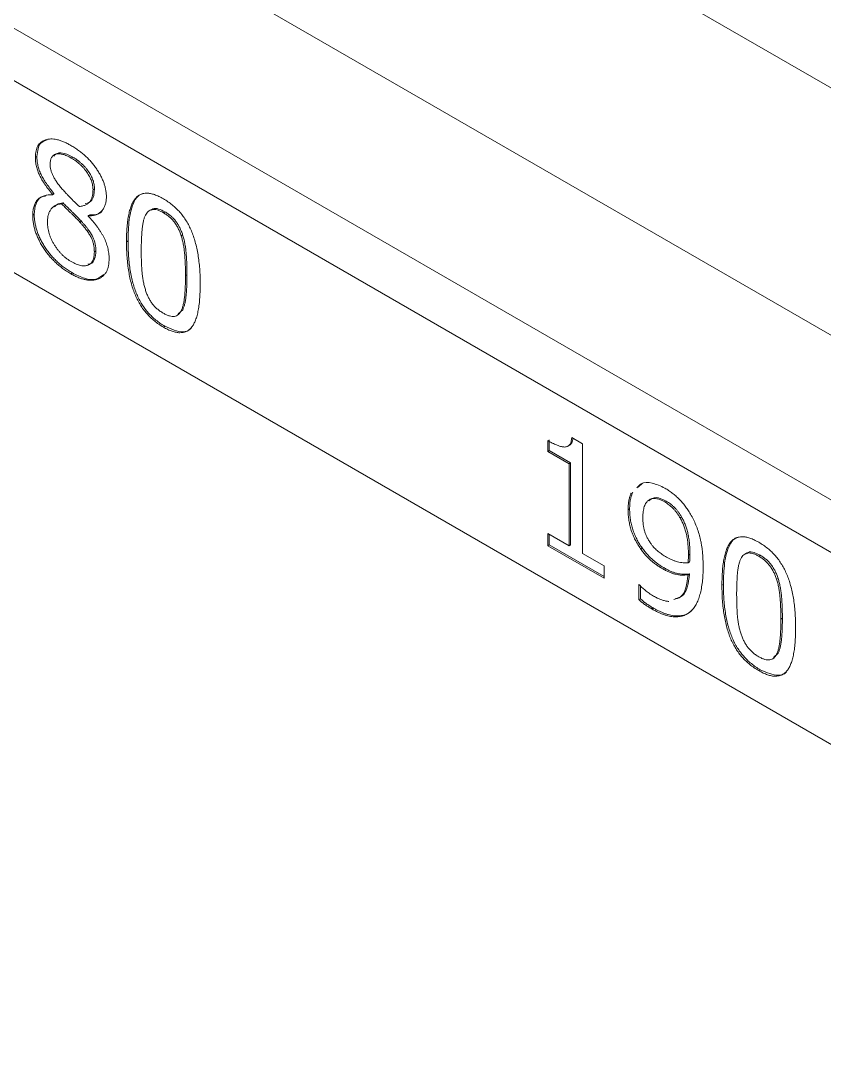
# Model space of a CAD drawing. Header units: millimetres. Extents: x 2 to 278, y 1 to 215.
# Drawn here: x 225.36 to 230.13, y 161.18 to 167.31 of the extents above; entities that cross this region are included whole.
import ezdxf

# ---------------------------------------------------------------- set-up
doc = ezdxf.new("R2010")
doc.units = ezdxf.units.MM

msp = doc.modelspace()

# ---------------------------------------------------------------- linework, layer by layer
at = {"color": 7, "linetype": 'Continuous', "lineweight": 0}
for p, q in [((163.4168, 205.4503), (269.4828, 144.2197)), ((161.4411, 204.1439), (267.5071, 142.9133)), ((161.1717, 203.9884), (267.2377, 142.7578)), ((163.4168, 203.981), (269.4828, 142.7504)), ((161.1717, 202.8477), (267.2377, 141.6171)), ((225.4465, 166.5024), (225.4554, 166.5075)), ((225.6689, 166.5028), (225.6599, 166.4976)), ((225.7976, 166.3145), (225.7886, 166.3093)), ((225.5478, 166.2822), (225.5568, 166.2874)), ((225.5478, 166.2793), (225.5568, 166.2845)), ((225.5478, 166.2793), (225.5478, 166.2822)), ((225.5568, 166.2845), (225.5568, 166.2874)), ((225.6111, 166.2305), (225.6021, 166.2253)), ((226.1354, 166.192), (226.1241, 166.1855)), ((225.4305, 166.1588), (225.4395, 166.164)), ((225.7606, 166.1553), (225.7696, 166.1605)), ((225.7606, 166.1553), (225.7606, 166.1524)), ((226.2154, 166.1781), (226.2064, 166.1729)), ((225.7198, 166.1218), (225.7108, 166.1166)), ((225.9876, 166.0002), (225.9965, 166.0054)), ((226.321, 166.0412), (226.3121, 166.036)), ((225.8056, 165.9456), (225.7966, 165.9405)), ((225.6573, 165.8099), (225.6663, 165.8151)), ((226.3466, 165.8041), (226.3377, 165.7989)), ((226.2945, 165.571), (226.3214, 165.5964)), ((226.3214, 165.5964), (226.3124, 165.5913)), ((226.2867, 165.5617), (226.298, 165.5682)), ((226.2064, 165.493), (226.2154, 165.4982)), ((228.6313, 164.8374), (228.6955, 164.8003)), ((228.4887, 164.7543), (228.4887, 164.8187)), ((228.4976, 164.7595), (228.4976, 164.8238)), ((228.6078, 164.7856), (228.619, 164.7921)), ((228.6955, 164.8003), (228.6955, 164.1479)), ((228.4887, 164.7543), (228.4976, 164.7595)), ((228.616, 164.6808), (228.4887, 164.7543)), ((228.6249, 164.686), (228.4976, 164.7595)), ((228.616, 164.6808), (228.6249, 164.686)), ((228.616, 164.1938), (228.616, 164.6808)), ((228.6249, 164.199), (228.6249, 164.686)), ((229.0266, 164.5427), (229.051, 164.5655)), ((228.9661, 164.4076), (228.9751, 164.4128)), ((229.1923, 164.4596), (229.1833, 164.4544)), ((229.2832, 164.3659), (229.2742, 164.3607)), ((228.4887, 164.2673), (228.616, 164.1938)), ((228.4887, 164.1938), (228.4887, 164.2673)), ((228.4976, 164.199), (228.4976, 164.2621)), ((228.4887, 164.1938), (228.4976, 164.199)), ((228.8229, 164.0009), (228.4887, 164.1938)), ((228.8229, 164.0113), (228.4976, 164.199)), ((228.616, 164.1938), (228.6249, 164.199)), ((229.0404, 164.1762), (229.0494, 164.1814)), ((228.6955, 164.1479), (228.8229, 164.0744)), ((229.3331, 164.1431), (229.3242, 164.1379)), ((229.6709, 164.151), (229.6597, 164.1445)), ((229.7509, 164.1371), (229.7419, 164.1319)), ((228.8229, 164.0744), (228.8229, 164.0009)), ((229.1732, 164.0559), (229.1822, 164.0611)), ((229.3315, 164.0978), (229.3225, 164.0926)), ((229.322, 164.0215), (229.331, 164.0267)), ((229.8566, 164.0001), (229.8476, 163.995)), ((229.0297, 163.9642), (229.0338, 163.9618)), ((229.0297, 163.874), (229.0297, 163.9642)), ((229.0387, 163.8792), (229.0387, 163.9574)), ((229.5231, 163.9592), (229.5321, 163.9644)), ((229.0297, 163.874), (229.0387, 163.8792)), ((229.1053, 163.8194), (229.1143, 163.8246)), ((229.8822, 163.7631), (229.8732, 163.7579)), ((229.83, 163.5299), (229.8569, 163.5554)), ((229.8569, 163.5554), (229.848, 163.5502)), ((229.8223, 163.5207), (229.8335, 163.5272)), ((229.7419, 163.452), (229.7509, 163.4571))]:
    msp.add_line(p, q, dxfattribs=at)
for points, knots in [([(225.4465, 166.5024), (225.4466, 166.509), (225.4469, 166.5221), (225.4499, 166.5398), (225.4544, 166.5558), (225.4612, 166.5695), (225.4695, 166.5816), (225.4798, 166.5915), (225.4919, 166.5997), (225.5059, 166.6055), (225.5211, 166.6096), (225.5377, 166.6111), (225.5551, 166.6106), (225.5736, 166.6075), (225.5931, 166.6023), (225.6136, 166.5947), (225.6351, 166.5849), (225.6498, 166.5768), (225.6573, 166.5726)], [0, 0, 0, 0, 0.0582, 0.11506, 0.170381, 0.225609, 0.281588, 0.338554, 0.397905, 0.459696, 0.523312, 0.586761, 0.651025, 0.716295, 0.783373, 0.853004, 0.924808, 1, 1, 1, 1]), ([(225.4554, 166.5075), (225.4592, 166.5387), (225.4655, 166.5897), (225.5028, 166.6005), (225.5173, 166.6048)], [0, 0, 0, 0, 0.610483, 1, 1, 1, 1]), ([(225.6573, 166.5726), (225.6651, 166.5679), (225.6804, 166.5588), (225.7026, 166.5434), (225.7237, 166.5273), (225.7436, 166.5102), (225.7622, 166.4919), (225.7797, 166.4729), (225.7959, 166.4529), (225.8108, 166.432), (225.8242, 166.4108), (225.836, 166.3894), (225.846, 166.3682), (225.8542, 166.3472), (225.8604, 166.3263), (225.8649, 166.3057), (225.8678, 166.2851), (225.868, 166.2719), (225.8682, 166.2652)], [0, 0, 0, 0, 0.0788135, 0.1541534, 0.225931, 0.2946291, 0.360754, 0.42491, 0.4875877, 0.5494478, 0.6094405, 0.667253, 0.7232324, 0.7778547, 0.8319391, 0.886444, 0.9421026, 1, 1, 1, 1]), ([(225.5478, 166.2822), (225.5397, 166.2921), (225.5242, 166.311), (225.5031, 166.3398), (225.4856, 166.3677), (225.4732, 166.3903), (225.4652, 166.408), (225.4602, 166.4211), (225.456, 166.4344), (225.4525, 166.4478), (225.4498, 166.4613), (225.4478, 166.475), (225.4467, 166.4888), (225.4465, 166.4978), (225.4465, 166.5024)], [0, 0, 0, 0, 0.151817, 0.290179, 0.416479, 0.53214, 0.587606, 0.642835, 0.698644, 0.75481, 0.813659, 0.87361, 0.935584, 1, 1, 1, 1]), ([(225.5568, 166.2874), (225.5487, 166.2973), (225.5332, 166.3162), (225.512, 166.345), (225.4946, 166.3728), (225.4822, 166.3955), (225.4742, 166.4132), (225.4692, 166.4263), (225.465, 166.4395), (225.4614, 166.4529), (225.4588, 166.4665), (225.4568, 166.4802), (225.4557, 166.4939), (225.4555, 166.503), (225.4554, 166.5075)], [0, 0, 0, 0, 0.151817, 0.290179, 0.416479, 0.53214, 0.587606, 0.642835, 0.698644, 0.75481, 0.813659, 0.87361, 0.935584, 1, 1, 1, 1]), ([(225.6599, 166.4976), (225.6554, 166.5001), (225.6466, 166.5051), (225.6337, 166.511), (225.6214, 166.5159), (225.6097, 166.5195), (225.5986, 166.5218), (225.5882, 166.5228), (225.5784, 166.5226), (225.5693, 166.521), (225.5609, 166.5183), (225.5538, 166.5139), (225.5476, 166.5086), (225.5427, 166.5018), (225.5387, 166.4939), (225.5361, 166.4845), (225.5342, 166.474), (225.5341, 166.4662), (225.534, 166.4622)], [0, 0, 0, 0, 0.077126, 0.150321, 0.221252, 0.289536, 0.354854, 0.419218, 0.481546, 0.543933, 0.604357, 0.661875, 0.717771, 0.772963, 0.827112, 0.883075, 0.940519, 1, 1, 1, 1]), ([(225.6689, 166.5028), (225.6526, 166.511), (225.6201, 166.5273), (225.5778, 166.5317), (225.5618, 166.5155), (225.5554, 166.5091)], [0, 0, 0, 0, 0.377999, 0.754702, 1, 1, 1, 1]), ([(225.7886, 166.3093), (225.7885, 166.3136), (225.7882, 166.322), (225.7866, 166.3351), (225.7838, 166.3482), (225.7797, 166.3614), (225.7746, 166.3744), (225.7683, 166.3876), (225.7608, 166.4007), (225.7524, 166.4136), (225.743, 166.4261), (225.733, 166.4382), (225.7223, 166.4497), (225.711, 166.4605), (225.6992, 166.4708), (225.6866, 166.4805), (225.6735, 166.4896), (225.6645, 166.4949), (225.6599, 166.4976)], [0, 0, 0, 0, 0.060314, 0.118479, 0.175439, 0.230608, 0.28612, 0.34278, 0.401329, 0.461609, 0.52329, 0.586367, 0.649803, 0.71472, 0.782433, 0.851844, 0.9247, 1, 1, 1, 1]), ([(225.7976, 166.3145), (225.7975, 166.3188), (225.7972, 166.3272), (225.7956, 166.3403), (225.7927, 166.3534), (225.7887, 166.3665), (225.7835, 166.3796), (225.7773, 166.3928), (225.7698, 166.4058), (225.7613, 166.4188), (225.752, 166.4313), (225.742, 166.4434), (225.7313, 166.4549), (225.72, 166.4657), (225.7081, 166.476), (225.6956, 166.4857), (225.6825, 166.4947), (225.6735, 166.5001), (225.6689, 166.5028)], [0, 0, 0, 0, 0.060314, 0.118479, 0.175439, 0.230608, 0.28612, 0.34278, 0.401329, 0.461609, 0.52329, 0.586367, 0.649803, 0.71472, 0.782433, 0.851844, 0.9247, 1, 1, 1, 1]), ([(225.534, 166.4622), (225.5342, 166.4564), (225.5346, 166.4451), (225.5379, 166.4272), (225.5433, 166.4092), (225.5511, 166.3912), (225.5611, 166.3728), (225.5733, 166.3541), (225.5876, 166.3346), (225.5983, 166.3221), (225.6039, 166.3156)], [0, 0, 0, 0, 0.120059, 0.234729, 0.346094, 0.458927, 0.578147, 0.707005, 0.846568, 1, 1, 1, 1]), ([(225.6039, 166.3156), (225.6068, 166.3123), (225.6132, 166.3052), (225.6237, 166.2937), (225.636, 166.2807), (225.6545, 166.2611), (225.6784, 166.2366), (225.698, 166.2184), (225.7076, 166.2095)], [0, 0, 0, 0, 0.087497, 0.190072, 0.310253, 0.447022, 0.730331, 1, 1, 1, 1]), ([(225.7076, 166.2095), (225.7147, 166.2106), (225.7282, 166.2128), (225.7461, 166.219), (225.7603, 166.2278), (225.7713, 166.2389), (225.779, 166.2529), (225.7848, 166.269), (225.788, 166.288), (225.7884, 166.3021), (225.7886, 166.3093)], [0, 0, 0, 0, 0.1598568, 0.3029525, 0.4308975, 0.5454196, 0.6546885, 0.7653848, 0.8799765, 1, 1, 1, 1]), ([(225.7419, 166.2272), (225.7569, 166.2312), (225.7913, 166.2404), (225.7953, 166.2878), (225.7976, 166.3145)], [0, 0, 0, 0, 0.435804, 1, 1, 1, 1]), ([(225.4305, 166.1588), (225.4307, 166.1637), (225.4309, 166.1735), (225.4322, 166.1874), (225.4347, 166.2003), (225.4381, 166.2123), (225.4423, 166.2235), (225.4478, 166.2335), (225.4539, 166.243), (225.4612, 166.2512), (225.4692, 166.2586), (225.4781, 166.2649), (225.4879, 166.2699), (225.4983, 166.2741), (225.5095, 166.2771), (225.5215, 166.279), (225.5343, 166.2798), (225.5433, 166.2795), (225.5478, 166.2793)], [0, 0, 0, 0, 0.060772, 0.120677, 0.180226, 0.239019, 0.297387, 0.356686, 0.416804, 0.477859, 0.539878, 0.6019, 0.664681, 0.728905, 0.794074, 0.860489, 0.929228, 1, 1, 1, 1]), ([(225.4395, 166.164), (225.4417, 166.1854), (225.4461, 166.2284), (225.4718, 166.2668), (225.4973, 166.2706), (225.506, 166.2719)], [0, 0, 0, 0, 0.397518, 0.7952662, 1, 1, 1, 1]), ([(225.8682, 166.2652), (225.8678, 166.2572), (225.8671, 166.2409), (225.8618, 166.2193), (225.853, 166.2), (225.8432, 166.186), (225.8338, 166.1762), (225.8257, 166.1698), (225.8169, 166.1646), (225.8072, 166.1604), (225.7967, 166.1574), (225.7854, 166.1556), (225.7734, 166.1547), (225.7649, 166.1551), (225.7606, 166.1553)], [0, 0, 0, 0, 0.11045, 0.222375, 0.338617, 0.461904, 0.525667, 0.58926, 0.653979, 0.72021, 0.787413, 0.855942, 0.926997, 1, 1, 1, 1]), ([(225.9876, 166.0002), (225.9877, 166.0159), (225.988, 166.0461), (225.9905, 166.0888), (225.9945, 166.1274), (226.0004, 166.1617), (226.0077, 166.1921), (226.0167, 166.2184), (226.0276, 166.2403), (226.04, 166.2584), (226.0543, 166.2722), (226.0704, 166.2822), (226.0887, 166.2876), (226.1086, 166.2895), (226.1304, 166.2871), (226.1541, 166.2805), (226.1796, 166.2704), (226.1973, 166.2606), (226.2064, 166.2556)], [0, 0, 0, 0, 0.0906251, 0.1753502, 0.2540883, 0.3273932, 0.3957891, 0.4591016, 0.5179057, 0.5731742, 0.625499, 0.6763276, 0.726617, 0.7772063, 0.8289606, 0.8828006, 0.9396259, 1, 1, 1, 1]), ([(225.9965, 166.0054), (225.9975, 166.0483), (225.9996, 166.134), (226.0228, 166.2265), (226.0563, 166.2773), (226.0805, 166.2842), (226.0896, 166.2868)], [0, 0, 0, 0, 0.357653, 0.714378, 0.892887, 1, 1, 1, 1]), ([(226.2064, 166.2556), (226.2155, 166.2501), (226.2334, 166.2393), (226.2591, 166.2199), (226.283, 166.1987), (226.305, 166.1757), (226.3251, 166.1508), (226.3431, 166.1238), (226.3592, 166.0951), (226.3734, 166.0645), (226.3856, 166.032), (226.3964, 165.9974), (226.4052, 165.9609), (226.4127, 165.9222), (226.4183, 165.8816), (226.4224, 165.8389), (226.4247, 165.7941), (226.425, 165.764), (226.4252, 165.7484)], [0, 0, 0, 0, 0.061032, 0.118504, 0.173116, 0.225322, 0.276001, 0.32667, 0.377985, 0.430681, 0.486391, 0.54544, 0.608778, 0.67676, 0.749332, 0.827388, 0.910869, 1, 1, 1, 1]), ([(225.6021, 166.2253), (225.596, 166.2246), (225.5839, 166.2233), (225.5676, 166.2174), (225.5531, 166.2083), (225.5407, 166.196), (225.5306, 166.1806), (225.5233, 166.1621), (225.519, 166.1404), (225.5184, 166.1241), (225.5181, 166.1159)], [0, 0, 0, 0, 0.126185, 0.250397, 0.37291, 0.497338, 0.621699, 0.745069, 0.869969, 1, 1, 1, 1]), ([(225.6111, 166.2305), (225.5974, 166.2289), (225.5773, 166.2266), (225.5641, 166.2122), (225.5599, 166.2076)], [0, 0, 0, 0, 0.682122, 1, 1, 1, 1]), ([(225.7108, 166.1166), (225.7037, 166.1242), (225.6891, 166.1399), (225.6699, 166.1591), (225.6526, 166.1755), (225.6376, 166.1903), (225.6205, 166.207), (225.6085, 166.219), (225.6021, 166.2253)], [0, 0, 0, 0, 0.199283, 0.411992, 0.53087, 0.66844, 0.825372, 1, 1, 1, 1]), ([(225.7198, 166.1218), (225.7127, 166.1294), (225.6981, 166.1451), (225.6788, 166.1643), (225.6616, 166.1807), (225.6466, 166.1955), (225.6295, 166.2122), (225.6174, 166.2242), (225.6111, 166.2305)], [0, 0, 0, 0, 0.199283, 0.411992, 0.53087, 0.66844, 0.825372, 1, 1, 1, 1]), ([(226.2064, 166.1729), (226.2001, 166.1764), (226.1879, 166.183), (226.1706, 166.1894), (226.1549, 166.1925), (226.1408, 166.1922), (226.1283, 166.1885), (226.1174, 166.1812), (226.1075, 166.1712), (226.1025, 166.1622), (226.0999, 166.1576)], [0, 0, 0, 0, 0.1413728, 0.2716333, 0.3941116, 0.5104341, 0.6257923, 0.7433981, 0.8678884, 1, 1, 1, 1]), ([(226.2154, 166.1781), (226.203, 166.1842), (226.1785, 166.1964), (226.1485, 166.2016), (226.1389, 166.191), (226.1364, 166.1882)], [0, 0, 0, 0, 0.42532, 0.849508, 1, 1, 1, 1]), ([(225.6573, 165.8099), (225.6489, 165.815), (225.6324, 165.8249), (225.6084, 165.8417), (225.5857, 165.8594), (225.5643, 165.8786), (225.5442, 165.8987), (225.5254, 165.9201), (225.508, 165.9427), (225.492, 165.9663), (225.4776, 165.9904), (225.4649, 166.0146), (225.4542, 166.0389), (225.4457, 166.0631), (225.4389, 166.0872), (225.434, 166.1113), (225.4311, 166.1353), (225.4307, 166.1509), (225.4305, 166.1588)], [0, 0, 0, 0, 0.076236, 0.149062, 0.218484, 0.285045, 0.349532, 0.412144, 0.474008, 0.535269, 0.595269, 0.653565, 0.7103, 0.766536, 0.822855, 0.879936, 0.938749, 1, 1, 1, 1]), ([(225.6663, 165.8151), (225.6579, 165.8202), (225.6414, 165.8301), (225.6174, 165.8469), (225.5947, 165.8646), (225.5733, 165.8837), (225.5532, 165.9039), (225.5344, 165.9253), (225.517, 165.9479), (225.501, 165.9715), (225.4865, 165.9956), (225.4739, 166.0198), (225.4632, 166.0441), (225.4546, 166.0682), (225.4479, 166.0924), (225.443, 166.1164), (225.4401, 166.1405), (225.4397, 166.1561), (225.4395, 166.164)], [0, 0, 0, 0, 0.076236, 0.149062, 0.218484, 0.285045, 0.349532, 0.412144, 0.474008, 0.535269, 0.595269, 0.653565, 0.7103, 0.766536, 0.822855, 0.879936, 0.938749, 1, 1, 1, 1]), ([(225.7606, 166.1524), (225.7655, 166.1471), (225.775, 166.1367), (225.7888, 166.1209), (225.8016, 166.1051), (225.8135, 166.0893), (225.8247, 166.0737), (225.8347, 166.058), (225.8441, 166.0426), (225.8525, 166.0271), (225.86, 166.0116), (225.8666, 165.9959), (225.8718, 165.9801), (225.8764, 165.9641), (225.8798, 165.948), (225.8823, 165.9317), (225.8838, 165.9152), (225.884, 165.9044), (225.8841, 165.899)], [0, 0, 0, 0, 0.074463, 0.145759, 0.214573, 0.280825, 0.344375, 0.405686, 0.465161, 0.523032, 0.580081, 0.636371, 0.693152, 0.750965, 0.810051, 0.870878, 0.93445, 1, 1, 1, 1]), ([(225.8422, 166.183), (225.8409, 166.1813), (225.8254, 166.1595), (225.7964, 166.16), (225.7696, 166.1605)], [0, 0, 0, 0, 0.078901, 1, 1, 1, 1]), ([(226.0999, 166.1576), (226.0976, 166.1524), (226.0928, 166.1416), (226.0875, 166.1223), (226.0832, 166.0997), (226.08, 166.0739), (226.0779, 166.0455), (226.0763, 166.0152), (226.0753, 165.9831), (226.0752, 165.961), (226.0751, 165.9497)], [0, 0, 0, 0, 0.092932, 0.195517, 0.308519, 0.432509, 0.565434, 0.704477, 0.849094, 1, 1, 1, 1]), ([(226.3121, 166.036), (226.3095, 166.0434), (226.3045, 166.0579), (226.2951, 166.0789), (226.2842, 166.0984), (226.272, 166.1164), (226.2581, 166.1329), (226.2425, 166.1479), (226.225, 166.1616), (226.2128, 166.1691), (226.2064, 166.1729)], [0, 0, 0, 0, 0.130246, 0.252579, 0.370446, 0.485239, 0.600835, 0.723405, 0.855628, 1, 1, 1, 1]), ([(226.321, 166.0412), (226.3185, 166.0486), (226.3135, 166.0631), (226.3041, 166.0841), (226.2932, 166.1035), (226.281, 166.1216), (226.2671, 166.1381), (226.2515, 166.1531), (226.234, 166.1668), (226.2218, 166.1742), (226.2154, 166.1781)], [0, 0, 0, 0, 0.130246, 0.252579, 0.370446, 0.485239, 0.600835, 0.723405, 0.855628, 1, 1, 1, 1]), ([(225.5181, 166.1159), (225.5182, 166.1104), (225.5184, 166.0997), (225.5203, 166.0831), (225.5235, 166.0665), (225.5278, 166.0499), (225.5334, 166.0333), (225.5403, 166.0168), (225.5484, 166.0002), (225.5578, 165.9838), (225.568, 165.9679), (225.579, 165.9527), (225.5907, 165.9384), (225.6031, 165.9253), (225.6161, 165.9129), (225.6298, 165.9018), (225.6442, 165.8914), (225.654, 165.8855), (225.6591, 165.8824)], [0, 0, 0, 0, 0.064523, 0.127276, 0.187717, 0.247608, 0.306551, 0.365788, 0.426462, 0.488325, 0.550814, 0.612438, 0.674263, 0.736156, 0.798951, 0.863628, 0.930302, 1, 1, 1, 1]), ([(225.7966, 165.9405), (225.7964, 165.9477), (225.796, 165.9616), (225.7927, 165.9828), (225.7873, 166.0032), (225.7807, 166.0196), (225.7741, 166.0326), (225.7682, 166.0429), (225.7611, 166.0537), (225.7531, 166.0651), (225.744, 166.0771), (225.734, 166.0899), (225.7227, 166.103), (225.7149, 166.112), (225.7108, 166.1166)], [0, 0, 0, 0, 0.124007, 0.236587, 0.341208, 0.44037, 0.491107, 0.5475, 0.608235, 0.6742, 0.74678, 0.824998, 0.909346, 1, 1, 1, 1]), ([(225.8056, 165.9456), (225.8054, 165.9529), (225.805, 165.9668), (225.8017, 165.988), (225.7963, 166.0084), (225.7897, 166.0248), (225.7831, 166.0378), (225.7771, 166.048), (225.7701, 166.0588), (225.7621, 166.0703), (225.753, 166.0823), (225.7429, 166.0951), (225.7317, 166.1082), (225.7238, 166.1172), (225.7198, 166.1218)], [0, 0, 0, 0, 0.124007, 0.236587, 0.341208, 0.44037, 0.491107, 0.5475, 0.608235, 0.6742, 0.74678, 0.824998, 0.909346, 1, 1, 1, 1]), ([(226.2154, 165.4982), (226.2062, 165.5037), (226.1884, 165.5145), (226.1626, 165.5339), (226.1387, 165.5549), (226.1168, 165.5779), (226.0967, 165.6025), (226.0787, 165.6292), (226.0625, 165.6577), (226.0484, 165.6881), (226.0361, 165.7204), (226.0253, 165.7549), (226.0165, 165.7913), (226.0092, 165.83), (226.0034, 165.8709), (225.9994, 165.914), (225.9971, 165.9591), (225.9967, 165.9896), (225.9965, 166.0054)], [0, 0, 0, 0, 0.060973, 0.118388, 0.172874, 0.22467, 0.275401, 0.32568, 0.376549, 0.428972, 0.484148, 0.542887, 0.606162, 0.674011, 0.747103, 0.82563, 0.909854, 1, 1, 1, 1]), ([(226.3377, 165.7989), (226.3376, 165.811), (226.3374, 165.8343), (226.3364, 165.8684), (226.3349, 165.9005), (226.3325, 165.9306), (226.3295, 165.9589), (226.3249, 165.9858), (226.3195, 166.0113), (226.3145, 166.0279), (226.3121, 166.036)], [0, 0, 0, 0, 0.159651, 0.308566, 0.446193, 0.573969, 0.692158, 0.802057, 0.904099, 1, 1, 1, 1]), ([(226.3466, 165.8041), (226.3466, 165.8162), (226.3464, 165.8395), (226.3454, 165.8736), (226.3439, 165.9056), (226.3415, 165.9357), (226.3385, 165.9641), (226.3339, 165.991), (226.3285, 166.0165), (226.3235, 166.0331), (226.321, 166.0412)], [0, 0, 0, 0, 0.159651, 0.308566, 0.446193, 0.573969, 0.692158, 0.802057, 0.904099, 1, 1, 1, 1]), ([(225.6591, 165.8824), (225.6642, 165.8796), (225.6741, 165.8741), (225.6886, 165.8674), (225.7023, 165.8624), (225.7153, 165.8589), (225.7274, 165.8571), (225.7388, 165.8568), (225.7494, 165.8582), (225.7591, 165.8612), (225.7679, 165.8657), (225.7756, 165.8717), (225.7821, 165.8794), (225.7875, 165.8885), (225.7917, 165.8992), (225.7944, 165.9115), (225.7962, 165.9253), (225.7965, 165.9353), (225.7966, 165.9405)], [0, 0, 0, 0, 0.074529, 0.145155, 0.212864, 0.27809, 0.340749, 0.401964, 0.46231, 0.521906, 0.581026, 0.638176, 0.695453, 0.753142, 0.811195, 0.871568, 0.933919, 1, 1, 1, 1]), ([(225.7579, 165.8677), (225.7634, 165.8678), (225.7823, 165.8682), (225.8017, 165.8962), (225.8043, 165.9291), (225.8056, 165.9456)], [0, 0, 0, 0, 0.170993, 0.584843, 1, 1, 1, 1]), ([(226.2064, 165.493), (226.1972, 165.4985), (226.1794, 165.5093), (226.1536, 165.5287), (226.1298, 165.5497), (226.1078, 165.5727), (226.0877, 165.5973), (226.0697, 165.6241), (226.0535, 165.6525), (226.0394, 165.6829), (226.0271, 165.7153), (226.0163, 165.7497), (226.0075, 165.7862), (226.0003, 165.8248), (225.9944, 165.8657), (225.9904, 165.9088), (225.9881, 165.954), (225.9877, 165.9844), (225.9876, 166.0002)], [0, 0, 0, 0, 0.060973, 0.118388, 0.172874, 0.22467, 0.275401, 0.32568, 0.376549, 0.428972, 0.484148, 0.542887, 0.606162, 0.674011, 0.747103, 0.82563, 0.909854, 1, 1, 1, 1]), ([(226.0751, 165.9497), (226.0751, 165.9374), (226.0752, 165.914), (226.076, 165.88), (226.0776, 165.8487), (226.0794, 165.8201), (226.0824, 165.793), (226.0866, 165.7668), (226.0921, 165.7411), (226.097, 165.7241), (226.0994, 165.7158)], [0, 0, 0, 0, 0.164101, 0.31475, 0.45075, 0.57345, 0.686482, 0.794892, 0.899373, 1, 1, 1, 1]), ([(225.8841, 165.899), (225.8839, 165.8914), (225.8835, 165.8763), (225.8805, 165.8558), (225.8754, 165.8375), (225.8682, 165.8213), (225.8592, 165.8072), (225.8479, 165.7955), (225.8349, 165.7857), (225.8197, 165.7786), (225.8031, 165.7736), (225.7854, 165.7709), (225.7665, 165.7711), (225.7467, 165.7736), (225.7258, 165.7787), (225.7039, 165.7865), (225.6809, 165.7969), (225.6653, 165.8055), (225.6573, 165.8099)], [0, 0, 0, 0, 0.060619, 0.119601, 0.176991, 0.233834, 0.291217, 0.349228, 0.40919, 0.471469, 0.534798, 0.597819, 0.661221, 0.725398, 0.790741, 0.858149, 0.92775, 1, 1, 1, 1]), ([(225.8527, 165.8055), (225.8379, 165.794), (225.8073, 165.7701), (225.7387, 165.7786), (225.6905, 165.8029), (225.6663, 165.8151)], [0, 0, 0, 0, 0.3177491, 0.6586056, 1, 1, 1, 1]), ([(226.3124, 165.5913), (226.3148, 165.5968), (226.3196, 165.6081), (226.325, 165.6275), (226.3294, 165.6493), (226.3326, 165.6736), (226.3349, 165.7006), (226.3364, 165.7306), (226.3375, 165.7636), (226.3376, 165.7869), (226.3377, 165.7989)], [0, 0, 0, 0, 0.097892, 0.201849, 0.31108, 0.427473, 0.552815, 0.689917, 0.838949, 1, 1, 1, 1]), ([(226.3214, 165.5964), (226.3237, 165.6019), (226.3286, 165.6133), (226.334, 165.6327), (226.3384, 165.6545), (226.3415, 165.6788), (226.3439, 165.7058), (226.3454, 165.7358), (226.3464, 165.7688), (226.3466, 165.7921), (226.3466, 165.8041)], [0, 0, 0, 0, 0.097892, 0.201849, 0.31108, 0.427473, 0.552815, 0.689917, 0.838949, 1, 1, 1, 1]), ([(226.0994, 165.7158), (226.1019, 165.7083), (226.1066, 165.6938), (226.1157, 165.6726), (226.1265, 165.6528), (226.1387, 165.6343), (226.1528, 165.6173), (226.1688, 165.6017), (226.1869, 165.5876), (226.1997, 165.5798), (226.2064, 165.5757)], [0, 0, 0, 0, 0.127933, 0.248979, 0.364498, 0.478623, 0.594752, 0.717986, 0.852152, 1, 1, 1, 1]), ([(226.4252, 165.7484), (226.425, 165.7326), (226.4247, 165.7021), (226.4222, 165.6591), (226.4182, 165.6202), (226.4124, 165.5856), (226.4049, 165.5553), (226.3959, 165.5291), (226.3851, 165.5071), (226.3725, 165.4895), (226.3581, 165.4758), (226.3419, 165.4663), (226.3239, 165.4606), (226.3039, 165.4592), (226.2821, 165.4615), (226.2584, 165.4681), (226.233, 165.4784), (226.2154, 165.488), (226.2064, 165.493)], [0, 0, 0, 0, 0.091414, 0.176654, 0.25618, 0.329726, 0.398161, 0.461186, 0.519966, 0.574874, 0.627124, 0.67754, 0.72759, 0.777885, 0.829619, 0.883437, 0.939926, 1, 1, 1, 1]), ([(226.2064, 165.5757), (226.2127, 165.5722), (226.2249, 165.5656), (226.2423, 165.5591), (226.258, 165.5561), (226.2722, 165.5563), (226.2847, 165.56), (226.2956, 165.5672), (226.3052, 165.5774), (226.31, 165.5865), (226.3124, 165.5913)], [0, 0, 0, 0, 0.141458, 0.272712, 0.395264, 0.512481, 0.627909, 0.745586, 0.869079, 1, 1, 1, 1]), ([(226.3711, 165.4868), (226.3698, 165.4852), (226.3587, 165.4707), (226.3094, 165.4565), (226.2529, 165.4815), (226.2154, 165.4982)], [0, 0, 0, 0, 0.041654, 0.362595, 1, 1, 1, 1]), ([(228.589, 164.7807), (228.592, 164.781), (228.598, 164.7816), (228.6059, 164.7844), (228.6129, 164.7886), (228.619, 164.7942), (228.6239, 164.8017), (228.6276, 164.8114), (228.6302, 164.8234), (228.6309, 164.8326), (228.6313, 164.8374)], [0, 0, 0, 0, 0.1225695, 0.2407062, 0.3540168, 0.4683527, 0.5852926, 0.709986, 0.8490289, 1, 1, 1, 1]), ([(228.4887, 164.8187), (228.4976, 164.8137), (228.5162, 164.8036), (228.5393, 164.7935), (228.5575, 164.7867), (228.5696, 164.7829), (228.5801, 164.7808), (228.5862, 164.7807), (228.589, 164.7807)], [0, 0, 0, 0, 0.2620826, 0.5428247, 0.6807494, 0.8016023, 0.907794, 1, 1, 1, 1]), ([(228.6178, 164.7916), (228.623, 164.7954), (228.6347, 164.804), (228.6369, 164.823), (228.6381, 164.8334)], [0, 0, 0, 0, 0.450038, 1, 1, 1, 1]), ([(229.0177, 164.5375), (229.0255, 164.5464), (229.0475, 164.5717), (229.1085, 164.5722), (229.159, 164.5484), (229.1843, 164.5365)], [0, 0, 0, 0, 0.215253, 0.607474, 1, 1, 1, 1]), ([(229.1843, 164.5365), (229.1918, 164.532), (229.2065, 164.5232), (229.2281, 164.5074), (229.2489, 164.4902), (229.2689, 164.4716), (229.2878, 164.4514), (229.3054, 164.4297), (229.322, 164.4069), (229.3319, 164.3906), (229.3368, 164.3824)], [0, 0, 0, 0, 0.133994, 0.264455, 0.390804, 0.515497, 0.638466, 0.75869, 0.8788, 1, 1, 1, 1]), ([(228.9661, 164.4076), (228.9663, 164.4167), (228.9666, 164.4346), (228.9697, 164.4592), (228.9746, 164.4815), (228.98, 164.4967), (228.9836, 164.5047), (228.9845, 164.5065)], [0, 0, 0, 0, 0.0688078, 0.1348945, 0.1988225, 0.2612129, 0.28, 0.28, 0.28, 0.28]), ([(228.9751, 164.4128), (228.9752, 164.4219), (228.9756, 164.4398), (228.9787, 164.4644), (228.9836, 164.4866), (228.989, 164.5019), (228.9926, 164.5099), (228.9935, 164.5117)], [0, 0, 0, 0, 0.0688078, 0.1348945, 0.1988225, 0.2612129, 0.28, 0.28, 0.28, 0.28]), ([(229.1833, 164.4544), (229.1784, 164.4571), (229.1689, 164.4623), (229.155, 164.4683), (229.1419, 164.4725), (229.1296, 164.4746), (229.118, 164.4751), (229.1073, 164.4736), (229.0973, 164.4703), (229.0882, 164.4652), (229.0799, 164.4584), (229.0731, 164.4494), (229.0668, 164.4392), (229.0621, 164.4268), (229.0581, 164.413), (229.0557, 164.3971), (229.0538, 164.3798), (229.0537, 164.3673), (229.0536, 164.3608)], [0, 0, 0, 0, 0.0664, 0.129299, 0.189853, 0.248171, 0.305265, 0.362059, 0.419307, 0.476952, 0.535694, 0.594811, 0.655407, 0.717853, 0.783187, 0.851677, 0.924069, 1, 1, 1, 1]), ([(229.1923, 164.4596), (229.171, 164.4699), (229.1298, 164.4898), (229.1022, 164.4704), (229.0889, 164.461)], [0, 0, 0, 0, 0.515935, 1, 1, 1, 1]), ([(229.0404, 164.1762), (229.0345, 164.1849), (229.0229, 164.2019), (229.0077, 164.2291), (228.9949, 164.257), (228.9842, 164.2856), (228.9759, 164.3151), (228.9704, 164.3453), (228.9666, 164.3766), (228.9663, 164.3971), (228.9661, 164.4076)], [0, 0, 0, 0, 0.119167, 0.235377, 0.352073, 0.46967, 0.590983, 0.718444, 0.854856, 1, 1, 1, 1]), ([(229.0494, 164.1814), (229.0435, 164.19), (229.0319, 164.2071), (229.0167, 164.2343), (229.0039, 164.2622), (228.9932, 164.2908), (228.9849, 164.3203), (228.9793, 164.3505), (228.9756, 164.3818), (228.9752, 164.4023), (228.9751, 164.4128)], [0, 0, 0, 0, 0.119167, 0.235377, 0.352073, 0.46967, 0.590983, 0.718444, 0.854856, 1, 1, 1, 1]), ([(229.2742, 164.3607), (229.2709, 164.3661), (229.2646, 164.3768), (229.254, 164.3914), (229.2433, 164.4049), (229.2321, 164.4169), (229.2206, 164.4278), (229.2086, 164.4375), (229.1961, 164.4467), (229.1876, 164.4518), (229.1833, 164.4544)], [0, 0, 0, 0, 0.133378, 0.261302, 0.38458, 0.504996, 0.624536, 0.746057, 0.871024, 1, 1, 1, 1]), ([(229.2832, 164.3659), (229.2799, 164.3713), (229.2736, 164.3819), (229.263, 164.3966), (229.2523, 164.4101), (229.2411, 164.4221), (229.2296, 164.433), (229.2175, 164.4427), (229.2051, 164.4519), (229.1966, 164.457), (229.1923, 164.4596)], [0, 0, 0, 0, 0.133378, 0.261302, 0.38458, 0.504996, 0.624536, 0.746057, 0.871024, 1, 1, 1, 1]), ([(229.0536, 164.3608), (229.0537, 164.3533), (229.054, 164.339), (229.0561, 164.3176), (229.0595, 164.2976), (229.0644, 164.2786), (229.0712, 164.26), (229.0799, 164.2416), (229.0904, 164.2229), (229.0986, 164.2109), (229.1028, 164.2048)], [0, 0, 0, 0, 0.1523669, 0.2908957, 0.416723, 0.5313636, 0.6416676, 0.7554167, 0.8742072, 1, 1, 1, 1]), ([(229.3242, 164.1379), (229.3241, 164.1441), (229.324, 164.1562), (229.3234, 164.1742), (229.3224, 164.1915), (229.3209, 164.2081), (229.3191, 164.224), (229.3167, 164.2393), (229.314, 164.2538), (229.3099, 164.2719), (229.3041, 164.2933), (229.2954, 164.3175), (229.2859, 164.34), (229.278, 164.354), (229.2742, 164.3607)], [0, 0, 0, 0, 0.089163, 0.17424, 0.254598, 0.331071, 0.403006, 0.471317, 0.535348, 0.595917, 0.708353, 0.811903, 0.90851, 1, 1, 1, 1]), ([(229.3331, 164.1431), (229.3331, 164.1493), (229.333, 164.1614), (229.3323, 164.1794), (229.3314, 164.1967), (229.3299, 164.2133), (229.3281, 164.2292), (229.3257, 164.2445), (229.323, 164.259), (229.3189, 164.2771), (229.3131, 164.2984), (229.3044, 164.3227), (229.2948, 164.3452), (229.287, 164.3591), (229.2832, 164.3659)], [0, 0, 0, 0, 0.089163, 0.17424, 0.254598, 0.331071, 0.403006, 0.471317, 0.535348, 0.595917, 0.708353, 0.811903, 0.90851, 1, 1, 1, 1]), ([(229.3368, 164.3824), (229.3426, 164.3719), (229.3544, 164.3506), (229.3693, 164.3168), (229.3821, 164.2815), (229.3909, 164.2511), (229.397, 164.2257), (229.401, 164.2055), (229.4043, 164.1845), (229.407, 164.1627), (229.4091, 164.1401), (229.4105, 164.1167), (229.4116, 164.0923), (229.4117, 164.076), (229.4117, 164.0677)], [0, 0, 0, 0, 0.1004159, 0.2036953, 0.311007, 0.4236859, 0.4834124, 0.5462315, 0.6128034, 0.6828056, 0.7563695, 0.833608, 0.9146413, 1, 1, 1, 1]), ([(229.5231, 163.9592), (229.5232, 163.9748), (229.5236, 164.0051), (229.5261, 164.0478), (229.5301, 164.0864), (229.5359, 164.1207), (229.5433, 164.1511), (229.5522, 164.1774), (229.5631, 164.1993), (229.5755, 164.2174), (229.5898, 164.2312), (229.6059, 164.2412), (229.6242, 164.2466), (229.6441, 164.2485), (229.666, 164.2461), (229.6897, 164.2394), (229.7152, 164.2293), (229.7328, 164.2196), (229.7419, 164.2146)], [0, 0, 0, 0, 0.0906251, 0.1753502, 0.2540883, 0.3273932, 0.3957891, 0.4591016, 0.5179057, 0.5731742, 0.625499, 0.6763276, 0.726617, 0.7772063, 0.8289606, 0.8828006, 0.9396259, 1, 1, 1, 1]), ([(229.5321, 163.9644), (229.5331, 164.0073), (229.5351, 164.093), (229.5583, 164.1855), (229.5918, 164.2363), (229.616, 164.2432), (229.6251, 164.2458)], [0, 0, 0, 0, 0.357653, 0.714378, 0.892887, 1, 1, 1, 1]), ([(229.1732, 164.0559), (229.1669, 164.0597), (229.1546, 164.067), (229.1366, 164.0789), (229.1196, 164.0917), (229.1032, 164.1049), (229.0872, 164.1196), (229.0715, 164.1364), (229.0558, 164.1554), (229.0456, 164.1691), (229.0404, 164.1762)], [0, 0, 0, 0, 0.134454, 0.262158, 0.384585, 0.501992, 0.618365, 0.739237, 0.865843, 1, 1, 1, 1]), ([(229.1822, 164.0611), (229.1759, 164.0649), (229.1636, 164.0722), (229.1456, 164.0841), (229.1286, 164.0969), (229.1122, 164.1101), (229.0962, 164.1248), (229.0805, 164.1416), (229.0647, 164.1605), (229.0546, 164.1743), (229.0494, 164.1814)], [0, 0, 0, 0, 0.134454, 0.262158, 0.384585, 0.501992, 0.618365, 0.739237, 0.865843, 1, 1, 1, 1]), ([(229.1028, 164.2048), (229.106, 164.2005), (229.1123, 164.192), (229.1225, 164.1805), (229.1331, 164.1698), (229.1482, 164.157), (229.1686, 164.1419), (229.1853, 164.1318), (229.1941, 164.1266)], [0, 0, 0, 0, 0.118869, 0.237695, 0.354309, 0.473711, 0.724943, 1, 1, 1, 1]), ([(229.7419, 164.2146), (229.7511, 164.2091), (229.7689, 164.1983), (229.7947, 164.1789), (229.8186, 164.1577), (229.8405, 164.1346), (229.8606, 164.1098), (229.8786, 164.0828), (229.8948, 164.0541), (229.9089, 164.0234), (229.9212, 163.9909), (229.9319, 163.9564), (229.9407, 163.9198), (229.9482, 163.8812), (229.9538, 163.8406), (229.9579, 163.7979), (229.9602, 163.7531), (229.9606, 163.723), (229.9607, 163.7074)], [0, 0, 0, 0, 0.061032, 0.118504, 0.173116, 0.225322, 0.276001, 0.32667, 0.377985, 0.430681, 0.486391, 0.54544, 0.608778, 0.67676, 0.749332, 0.827388, 0.910869, 1, 1, 1, 1]), ([(229.1941, 164.1266), (229.1995, 164.1235), (229.2105, 164.1173), (229.227, 164.11), (229.2435, 164.1035), (229.26, 164.0987), (229.2764, 164.0949), (229.2923, 164.0926), (229.3078, 164.0918), (229.3176, 164.0923), (229.3225, 164.0926)], [0, 0, 0, 0, 0.12111, 0.244691, 0.368351, 0.495659, 0.623114, 0.749439, 0.874326, 1, 1, 1, 1]), ([(229.3225, 164.0926), (229.3227, 164.0959), (229.323, 164.1025), (229.3235, 164.1128), (229.3242, 164.1245), (229.3242, 164.1331), (229.3242, 164.1379)], [0, 0, 0, 0, 0.22062, 0.441241, 0.689744, 1, 1, 1, 1]), ([(229.3315, 164.0978), (229.3317, 164.1011), (229.332, 164.1077), (229.3325, 164.118), (229.3332, 164.1297), (229.3331, 164.1383), (229.3331, 164.1431)], [0, 0, 0, 0, 0.22062, 0.441241, 0.689744, 1, 1, 1, 1]), ([(229.6355, 164.1165), (229.6332, 164.1114), (229.6283, 164.1006), (229.623, 164.0812), (229.6187, 164.0587), (229.6156, 164.0329), (229.6135, 164.0045), (229.6119, 163.9741), (229.6108, 163.9421), (229.6107, 163.9199), (229.6106, 163.9086)], [0, 0, 0, 0, 0.092932, 0.195517, 0.308519, 0.432509, 0.565434, 0.704477, 0.849094, 1, 1, 1, 1]), ([(229.7419, 164.1319), (229.7356, 164.1354), (229.7235, 164.142), (229.7061, 164.1484), (229.6904, 164.1515), (229.6763, 164.1511), (229.6638, 164.1474), (229.6529, 164.1402), (229.6431, 164.1302), (229.6381, 164.1212), (229.6355, 164.1165)], [0, 0, 0, 0, 0.1413728, 0.2716333, 0.3941116, 0.5104341, 0.6257923, 0.7433981, 0.8678884, 1, 1, 1, 1]), ([(229.7509, 164.1371), (229.7386, 164.1432), (229.714, 164.1554), (229.6841, 164.1606), (229.6745, 164.1499), (229.6719, 164.1471)], [0, 0, 0, 0, 0.42532, 0.849508, 1, 1, 1, 1]), ([(229.8476, 163.995), (229.845, 164.0024), (229.84, 164.0169), (229.8306, 164.0379), (229.8197, 164.0573), (229.8075, 164.0754), (229.7936, 164.0919), (229.778, 164.1069), (229.7606, 164.1206), (229.7483, 164.128), (229.7419, 164.1319)], [0, 0, 0, 0, 0.130246, 0.252579, 0.370446, 0.485239, 0.600835, 0.723405, 0.855628, 1, 1, 1, 1]), ([(229.8566, 164.0001), (229.854, 164.0076), (229.849, 164.022), (229.8396, 164.0431), (229.8287, 164.0625), (229.8165, 164.0806), (229.8026, 164.0971), (229.787, 164.1121), (229.7695, 164.1258), (229.7573, 164.1332), (229.7509, 164.1371)], [0, 0, 0, 0, 0.130246, 0.252579, 0.370446, 0.485239, 0.600835, 0.723405, 0.855628, 1, 1, 1, 1]), ([(229.322, 164.0215), (229.3157, 164.0208), (229.3033, 164.0194), (229.2846, 164.0193), (229.2664, 164.0208), (229.2486, 164.0241), (229.2307, 164.0292), (229.2122, 164.0361), (229.193, 164.0448), (229.1799, 164.0522), (229.1732, 164.0559)], [0, 0, 0, 0, 0.141395, 0.274048, 0.39918, 0.516681, 0.632245, 0.750788, 0.872929, 1, 1, 1, 1]), ([(229.331, 164.0267), (229.3246, 164.026), (229.3123, 164.0246), (229.2936, 164.0245), (229.2754, 164.026), (229.2576, 164.0292), (229.2397, 164.0344), (229.2212, 164.0413), (229.202, 164.05), (229.1889, 164.0574), (229.1822, 164.0611)], [0, 0, 0, 0, 0.141395, 0.274048, 0.39918, 0.516681, 0.632245, 0.750788, 0.872929, 1, 1, 1, 1]), ([(229.4117, 164.0677), (229.4115, 164.0522), (229.4112, 164.0217), (229.4074, 163.9791), (229.4017, 163.9399), (229.3935, 163.9043), (229.383, 163.8726), (229.3702, 163.8448), (229.3548, 163.8216), (229.3425, 163.8093), (229.3365, 163.8033)], [0, 0, 0, 0, 0.1442105, 0.2819077, 0.4140321, 0.5408511, 0.662698, 0.779049, 0.8911482, 1, 1, 1, 1]), ([(229.238, 163.8753), (229.2521, 163.879), (229.3057, 163.8928), (229.3151, 163.9669), (229.322, 164.0215)], [0, 0, 0, 0, 0.262319, 1, 1, 1, 1]), ([(229.247, 163.8805), (229.2611, 163.8841), (229.3147, 163.898), (229.3241, 163.9721), (229.331, 164.0267)], [0, 0, 0, 0, 0.262319, 1, 1, 1, 1]), ([(229.8732, 163.7579), (229.8731, 163.77), (229.873, 163.7933), (229.872, 163.8274), (229.8704, 163.8594), (229.8681, 163.8895), (229.865, 163.9179), (229.8605, 163.9448), (229.8551, 163.9703), (229.85, 163.9869), (229.8476, 163.995)], [0, 0, 0, 0, 0.159651, 0.308566, 0.446193, 0.573969, 0.692158, 0.802057, 0.904099, 1, 1, 1, 1]), ([(229.8822, 163.7631), (229.8821, 163.7752), (229.882, 163.7985), (229.881, 163.8326), (229.8794, 163.8646), (229.8771, 163.8947), (229.874, 163.9231), (229.8694, 163.95), (229.8641, 163.9754), (229.859, 163.9921), (229.8566, 164.0001)], [0, 0, 0, 0, 0.159651, 0.308566, 0.446193, 0.573969, 0.692158, 0.802057, 0.904099, 1, 1, 1, 1]), ([(229.0338, 163.9618), (229.0361, 163.9594), (229.0409, 163.9541), (229.0488, 163.9465), (229.058, 163.9382), (229.0722, 163.9258), (229.092, 163.9105), (229.1085, 163.9005), (229.1171, 163.8953)], [0, 0, 0, 0, 0.085473, 0.184026, 0.294643, 0.420733, 0.698205, 1, 1, 1, 1]), ([(229.7419, 163.452), (229.7327, 163.4575), (229.7149, 163.4682), (229.6892, 163.4877), (229.6653, 163.5087), (229.6434, 163.5317), (229.6233, 163.5563), (229.6052, 163.583), (229.589, 163.6115), (229.5749, 163.6419), (229.5626, 163.6742), (229.5519, 163.7086), (229.5431, 163.7451), (229.5358, 163.7838), (229.5299, 163.8247), (229.5259, 163.8678), (229.5236, 163.9129), (229.5233, 163.9434), (229.5231, 163.9592)], [0, 0, 0, 0, 0.060973, 0.118388, 0.172874, 0.22467, 0.275401, 0.32568, 0.376549, 0.428972, 0.484148, 0.542887, 0.606162, 0.674011, 0.747103, 0.82563, 0.909854, 1, 1, 1, 1]), ([(229.7509, 163.4571), (229.7417, 163.4627), (229.7239, 163.4734), (229.6981, 163.4929), (229.6743, 163.5138), (229.6524, 163.5368), (229.6323, 163.5615), (229.6142, 163.5882), (229.598, 163.6167), (229.5839, 163.6471), (229.5716, 163.6794), (229.5609, 163.7138), (229.552, 163.7503), (229.5448, 163.789), (229.5389, 163.8299), (229.5349, 163.8729), (229.5326, 163.9181), (229.5322, 163.9486), (229.5321, 163.9644)], [0, 0, 0, 0, 0.060973, 0.118388, 0.172874, 0.22467, 0.275401, 0.32568, 0.376549, 0.428972, 0.484148, 0.542887, 0.606162, 0.674011, 0.747103, 0.82563, 0.909854, 1, 1, 1, 1]), ([(229.1053, 163.8194), (229.0983, 163.8236), (229.0845, 163.8317), (229.0647, 163.8453), (229.0464, 163.8587), (229.0351, 163.8691), (229.0297, 163.874)], [0, 0, 0, 0, 0.276467, 0.539213, 0.781117, 1, 1, 1, 1]), ([(229.1143, 163.8246), (229.1073, 163.8288), (229.0935, 163.8369), (229.0737, 163.8504), (229.0554, 163.8639), (229.0441, 163.8743), (229.0387, 163.8792)], [0, 0, 0, 0, 0.276467, 0.539213, 0.781117, 1, 1, 1, 1]), ([(229.1171, 163.8953), (229.1246, 163.8912), (229.1392, 163.8832), (229.1604, 163.8739), (229.1804, 163.8676), (229.1958, 163.8644), (229.2045, 163.8636), (229.2071, 163.8634)], [0, 0, 0, 0, 0.0679813, 0.132625, 0.1945168, 0.2540689, 0.28, 0.28, 0.28, 0.28]), ([(229.6106, 163.9086), (229.6107, 163.8964), (229.6107, 163.873), (229.6116, 163.839), (229.6131, 163.8077), (229.6149, 163.7791), (229.6179, 163.752), (229.6221, 163.7258), (229.6276, 163.7001), (229.6326, 163.6831), (229.635, 163.6748)], [0, 0, 0, 0, 0.164101, 0.31475, 0.45075, 0.57345, 0.686482, 0.794892, 0.899373, 1, 1, 1, 1]), ([(229.3365, 163.8033), (229.3299, 163.7981), (229.3168, 163.7877), (229.2938, 163.7775), (229.2684, 163.7721), (229.2455, 163.7713), (229.226, 163.7729), (229.2106, 163.7757), (229.1946, 163.7796), (229.178, 163.7849), (229.1607, 163.7916), (229.1428, 163.7995), (229.1243, 163.8087), (229.1117, 163.8158), (229.1053, 163.8194)], [0, 0, 0, 0, 0.116737, 0.233118, 0.349564, 0.468959, 0.52982, 0.592147, 0.655423, 0.720634, 0.787074, 0.855933, 0.926852, 1, 1, 1, 1]), ([(229.3454, 163.8085), (229.3389, 163.8033), (229.3257, 163.7929), (229.3028, 163.7827), (229.2774, 163.7773), (229.2545, 163.7765), (229.235, 163.7781), (229.2196, 163.7809), (229.2036, 163.7847), (229.187, 163.7901), (229.1697, 163.7968), (229.1518, 163.8046), (229.1333, 163.8139), (229.1207, 163.821), (229.1143, 163.8246)], [0, 0, 0, 0, 0.116737, 0.233118, 0.349564, 0.468959, 0.52982, 0.592147, 0.655423, 0.720634, 0.787074, 0.855933, 0.926852, 1, 1, 1, 1]), ([(229.848, 163.5502), (229.8503, 163.5557), (229.8551, 163.5671), (229.8606, 163.5865), (229.8649, 163.6083), (229.8681, 163.6326), (229.8704, 163.6596), (229.872, 163.6896), (229.873, 163.7226), (229.8731, 163.7459), (229.8732, 163.7579)], [0, 0, 0, 0, 0.097892, 0.201849, 0.31108, 0.427473, 0.552815, 0.689917, 0.838949, 1, 1, 1, 1]), ([(229.8569, 163.5554), (229.8593, 163.5609), (229.8641, 163.5723), (229.8696, 163.5917), (229.8739, 163.6134), (229.8771, 163.6378), (229.8794, 163.6648), (229.881, 163.6948), (229.882, 163.7278), (229.8821, 163.751), (229.8822, 163.7631)], [0, 0, 0, 0, 0.097892, 0.201849, 0.31108, 0.427473, 0.552815, 0.689917, 0.838949, 1, 1, 1, 1]), ([(229.635, 163.6748), (229.6374, 163.6673), (229.6422, 163.6528), (229.6513, 163.6315), (229.662, 163.6118), (229.6742, 163.5933), (229.6883, 163.5763), (229.7044, 163.5607), (229.7225, 163.5466), (229.7352, 163.5387), (229.7419, 163.5347)], [0, 0, 0, 0, 0.127933, 0.248979, 0.364498, 0.478623, 0.594752, 0.717986, 0.852152, 1, 1, 1, 1]), ([(229.9607, 163.7074), (229.9606, 163.6916), (229.9603, 163.6611), (229.9577, 163.6181), (229.9538, 163.5791), (229.948, 163.5445), (229.9404, 163.5143), (229.9314, 163.4881), (229.9206, 163.4661), (229.908, 163.4485), (229.8937, 163.4348), (229.8774, 163.4253), (229.8594, 163.4196), (229.8394, 163.4182), (229.8176, 163.4204), (229.7939, 163.4271), (229.7685, 163.4373), (229.751, 163.447), (229.7419, 163.452)], [0, 0, 0, 0, 0.091414, 0.176654, 0.25618, 0.329726, 0.398161, 0.461186, 0.519966, 0.574874, 0.627124, 0.67754, 0.72759, 0.777885, 0.829619, 0.883437, 0.939926, 1, 1, 1, 1]), ([(229.7419, 163.5347), (229.7482, 163.5312), (229.7604, 163.5245), (229.7778, 163.5181), (229.7936, 163.5151), (229.8077, 163.5152), (229.8202, 163.519), (229.8311, 163.5262), (229.8408, 163.5364), (229.8455, 163.5455), (229.848, 163.5502)], [0, 0, 0, 0, 0.141458, 0.272712, 0.395264, 0.512481, 0.627909, 0.745586, 0.869079, 1, 1, 1, 1]), ([(229.9066, 163.4458), (229.9053, 163.4442), (229.8942, 163.4297), (229.845, 163.4155), (229.7885, 163.4405), (229.7509, 163.4571)], [0, 0, 0, 0, 0.041654, 0.362595, 1, 1, 1, 1])]:
    msp.add_open_spline(points, degree=3, knots=knots, dxfattribs=at)

doc.saveas('drawing.dxf')
